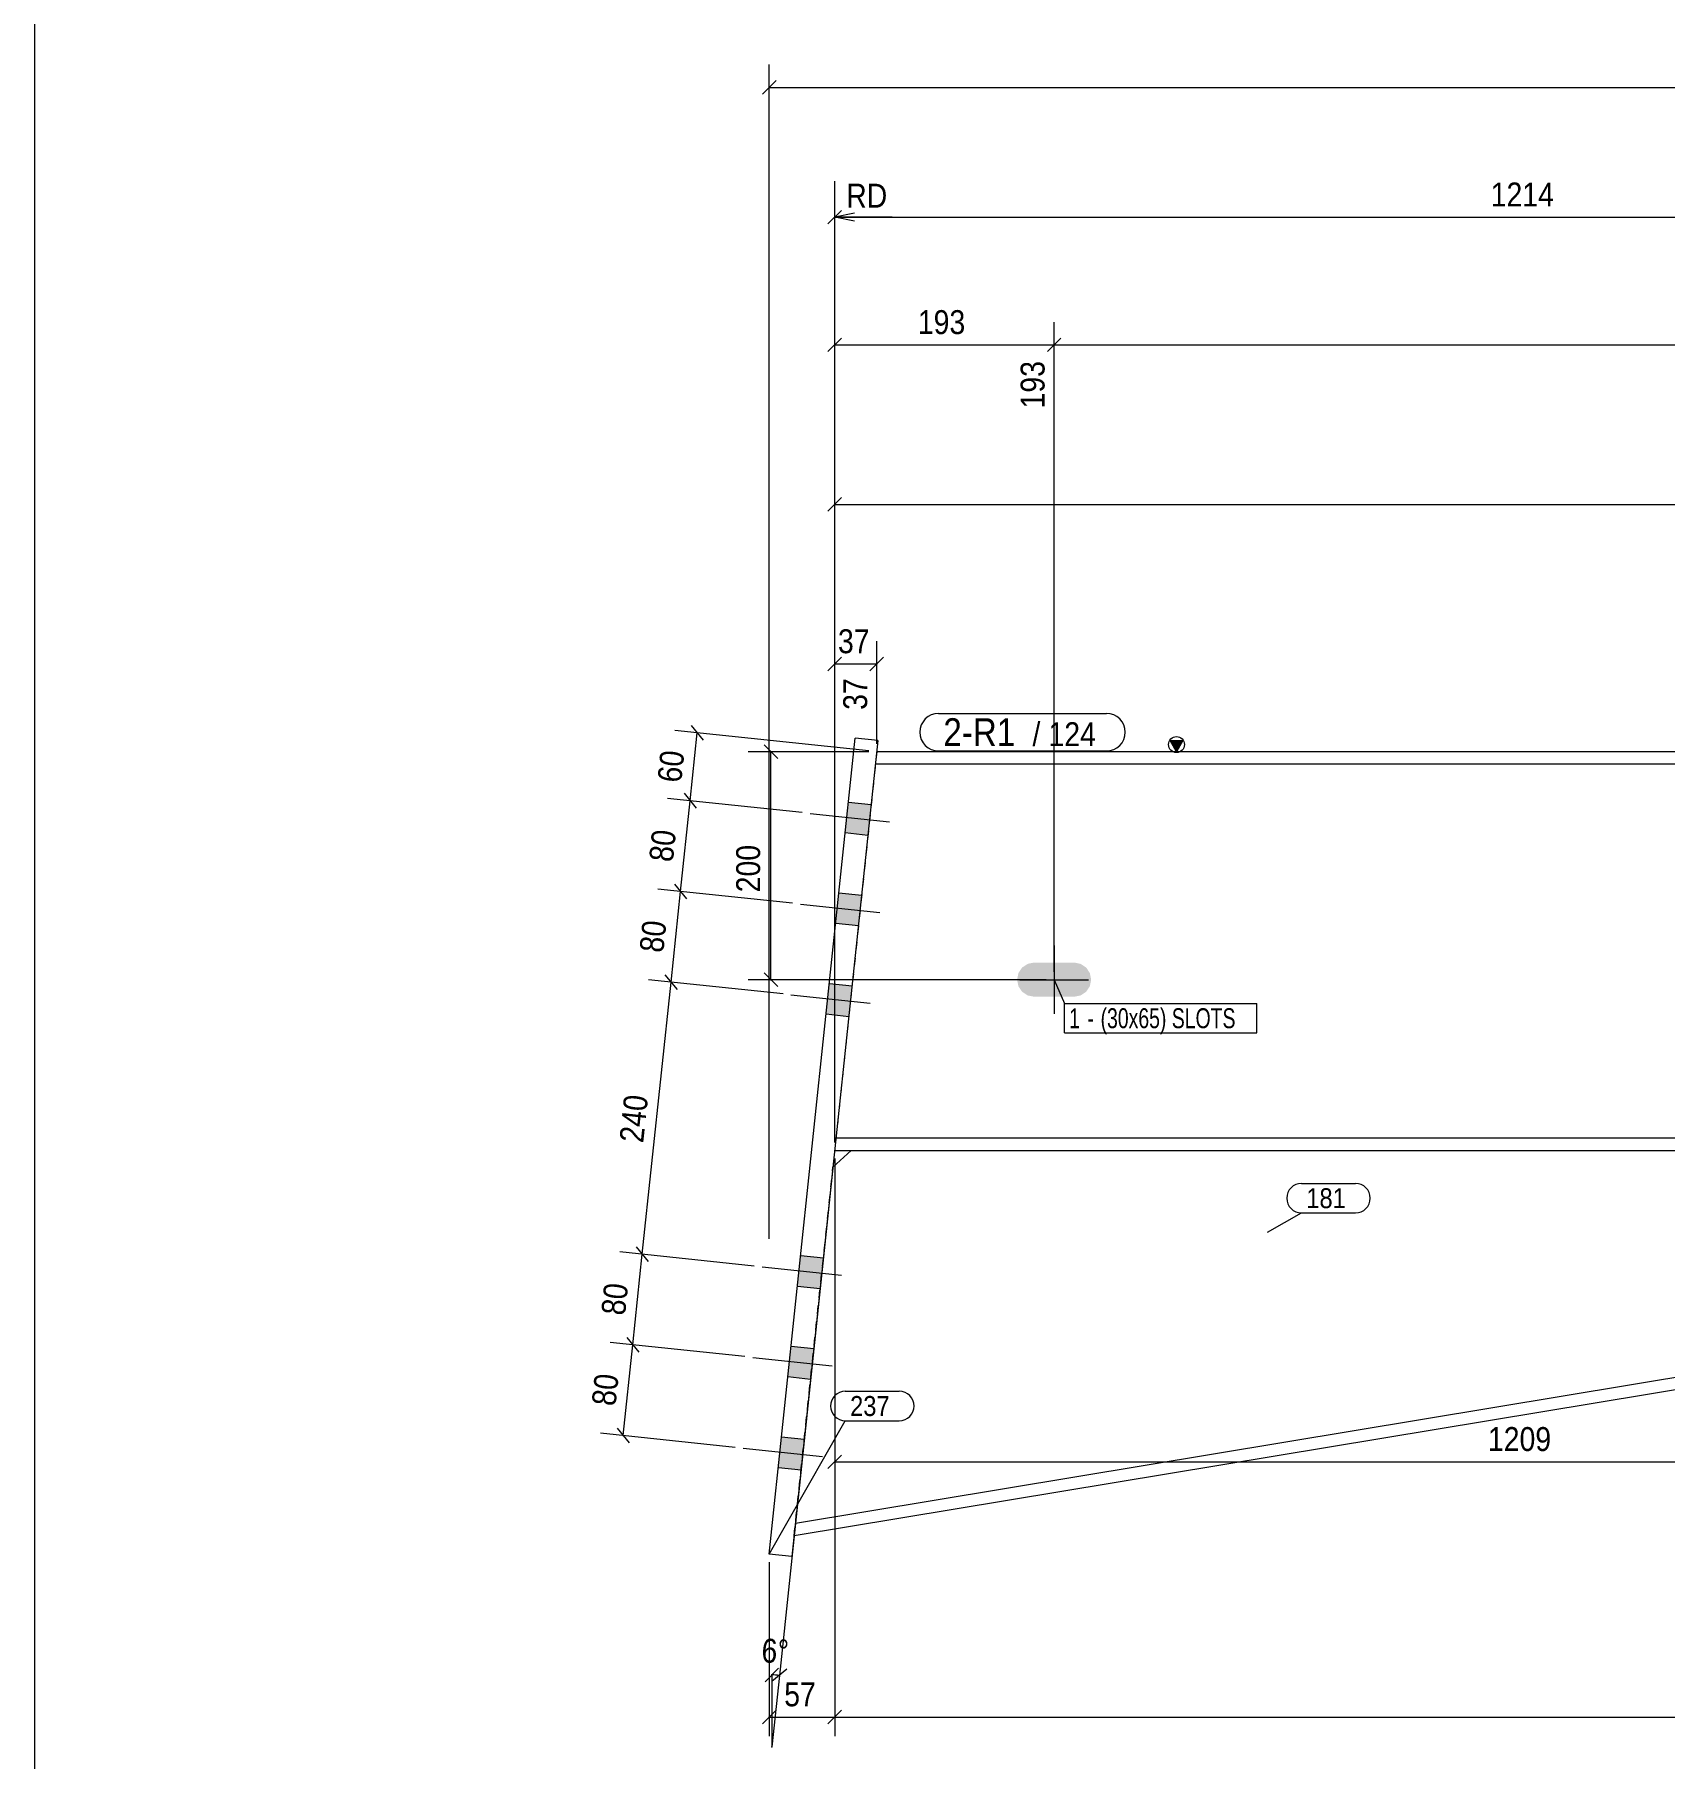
# Model space of a CAD drawing. Header units: millimetres. Extents: x 2 to 825, y 1 to 579.
# Drawn here: x 5 to 209.3, y 201.6 to 417.7 of the extents above; entities that cross this region are included whole.
import ezdxf

# ---------------------------------------------------------------- set-up
doc = ezdxf.new("R2010")
doc.units = ezdxf.units.MM
doc.linetypes.add('XKITLINE00', pattern=[0])
doc.linetypes.add('XKITLINE01', pattern=[4, 1, -1, 1, -1])
for name, color, linetype, lineweight in [('Bolt', 3, 'Continuous', 0), ('BoltMark', 7, 'Continuous', 0), ('Dimensions', 7, 'Continuous', 0), ('DrawingSheet', 5, 'Continuous', 0), ('Part', 2, 'Continuous', 0), ('PartMark', 7, 'Continuous', 0)]:
    doc.layers.add(name, color=color, linetype=linetype, lineweight=lineweight)
doc.styles.add('ARIAL', font='ARIAL.TTF')
doc.styles.add('ARIAL_NARROW', font='ARIALN.TTF')

# ---------------------------------------------------------------- blocks, each defined once
blk = doc.blocks.new('*A4')
at = {"layer": 'Bolt'}
blk.add_hatch(color=3, dxfattribs=at).paths.add_polyline_path([(130.33, 297.09), (129.51, 297.25), (128.81, 297.72), (128.35, 298.41), (128.19, 299.23), (128.35, 300.05), (128.81, 300.75), (129.51, 301.21), (130.33, 301.38), (135.33, 301.38), (136.15, 301.21), (136.85, 300.75), (137.31, 300.05), (137.47, 299.23), (137.31, 298.41), (136.85, 297.72), (136.15, 297.25), (135.33, 297.09)], flags=17)
at = {"layer": 'Bolt', "color": 3, "linetype": 'XKITLINE00', "lineweight": 0}
for p, q in [((132.83, 303.52), (132.83, 294.95)), ((128.54, 299.23), (137.12, 299.23))]:
    blk.add_line(p, q, dxfattribs=at)
blk = doc.blocks.new('*A12')
at = {"layer": 'Bolt'}
for points in [[(109.49, 317.36), (106.65, 317.66), (107.05, 321.5), (109.89, 321.2)], [(109.49, 317.36), (106.65, 317.66), (107.05, 321.5), (109.89, 321.2)], [(108.29, 306), (105.45, 306.3), (105.85, 310.13), (108.7, 309.83)], [(108.29, 306), (105.45, 306.3), (105.85, 310.13), (108.7, 309.83)], [(107.09, 294.63), (104.25, 294.93), (104.65, 298.77), (107.5, 298.47)], [(107.09, 294.63), (104.25, 294.93), (104.65, 298.77), (107.5, 298.47)], [(103.5, 260.53), (100.65, 260.83), (101.06, 264.67), (103.9, 264.37)], [(103.5, 260.53), (100.65, 260.83), (101.06, 264.67), (103.9, 264.37)], [(102.3, 249.17), (99.46, 249.47), (99.86, 253.3), (102.7, 253)], [(102.3, 249.17), (99.46, 249.47), (99.86, 253.3), (102.7, 253)], [(101.1, 237.8), (98.26, 238.1), (98.66, 241.94), (101.5, 241.64)], [(101.1, 237.8), (98.26, 238.1), (98.66, 241.94), (101.5, 241.64)]]:
    blk.add_hatch(color=3, dxfattribs=at).paths.add_polyline_path(points, flags=17)
at = {"layer": 'Bolt', "color": 3, "linetype": 'XKITLINE00', "lineweight": 0}
for p, q in [((102.23, 320.07), (112.18, 319.02)), ((102.23, 320.07), (112.18, 319.02)), ((107.05, 321.5), (109.89, 321.2)), ((107.05, 321.5), (109.89, 321.2)), ((106.65, 317.66), (109.49, 317.36)), ((106.65, 317.66), (109.49, 317.36)), ((105.85, 310.13), (108.7, 309.83)), ((105.85, 310.13), (108.7, 309.83)), ((101.03, 308.7), (110.98, 307.65)), ((101.03, 308.7), (110.98, 307.65)), ((105.45, 306.3), (108.29, 306)), ((105.45, 306.3), (108.29, 306)), ((104.65, 298.77), (107.5, 298.47)), ((104.65, 298.77), (107.5, 298.47)), ((99.84, 297.34), (109.78, 296.29)), ((99.84, 297.34), (109.78, 296.29)), ((104.25, 294.93), (107.09, 294.63)), ((104.25, 294.93), (107.09, 294.63)), ((101.06, 264.67), (103.9, 264.37)), ((101.06, 264.67), (103.9, 264.37)), ((96.24, 263.24), (106.18, 262.19)), ((96.24, 263.24), (106.18, 262.19)), ((100.65, 260.83), (103.5, 260.53)), ((100.65, 260.83), (103.5, 260.53)), ((99.86, 253.3), (102.7, 253)), ((99.86, 253.3), (102.7, 253)), ((95.04, 251.87), (104.99, 250.82)), ((95.04, 251.87), (104.99, 250.82)), ((99.46, 249.47), (102.3, 249.17)), ((99.46, 249.47), (102.3, 249.17)), ((93.84, 240.51), (103.79, 239.46)), ((93.84, 240.51), (103.79, 239.46)), ((98.66, 241.94), (101.5, 241.64)), ((98.66, 241.94), (101.5, 241.64)), ((98.26, 238.1), (101.1, 237.8)), ((98.26, 238.1), (101.1, 237.8))]:
    blk.add_line(p, q, dxfattribs=at)
blk = doc.blocks.new('*A13')
at = {"layer": 'Part'}
blk.add_hatch(color=2, dxfattribs=at).paths.add_polyline_path([(147.37, 329.2), (148.97, 329.2), (148.17, 327.8)], flags=17)
at = {"layer": 'Part', "color": 2, "linetype": 'XKITLINE00', "lineweight": 0}
for p, q in [((148.17, 327.8), (147.37, 329.2)), ((147.37, 329.2), (148.97, 329.2)), ((148.97, 329.2), (148.17, 327.8)), ((613.7, 327.8), (110.59, 327.8)), ((613.7, 326.23), (110.43, 326.23)), ((613.7, 279.38), (105.48, 279.38)), ((105.32, 277.8), (613.7, 277.8))]:
    blk.add_line(p, q, dxfattribs=at)
at = {"layer": 'Part', "color": 7, "linetype": 'XKITLINE01', "lineweight": 0}
blk.add_line((110.59, 327.8), (105.32, 277.8), dxfattribs=at)
at = {"layer": 'Part', "color": 2, "linetype": 'XKITLINE00', "lineweight": 0}
blk.add_circle((148.17, 328.7), 1, dxfattribs=at)
blk = doc.blocks.new('*A25')
at = {"layer": 'Part', "color": 2, "linetype": 'XKITLINE00', "lineweight": 0}
for p, q in [((97.11, 227.23), (107.9, 329.52)), ((110.74, 329.22), (99.95, 226.93)), ((110.74, 329.22), (107.9, 329.52)), ((99.95, 226.93), (97.11, 227.23))]:
    blk.add_line(p, q, dxfattribs=at)
blk = doc.blocks.new('*A26')
at = {"layer": 'Part', "color": 2, "linetype": 'XKITLINE00', "lineweight": 0}
for p, q in [((100.39, 231.12), (381.83, 277.8)), ((105.1, 275.73), (107.4, 277.8)), ((382.09, 276.25), (100.22, 229.5))]:
    blk.add_line(p, q, dxfattribs=at)
at = {"layer": 'Part', "color": 7, "linetype": 'XKITLINE01', "lineweight": 0}
for p, q in [((107.4, 277.8), (381.83, 277.8)), ((100.22, 229.5), (105.1, 275.73))]:
    blk.add_line(p, q, dxfattribs=at)
blk = doc.blocks.new('*A67')
at = {"layer": 'DrawingSheet', "color": 5, "linetype": 'XKITLINE00', "lineweight": 0}
blk.add_line((5, 579), (5, 5), dxfattribs=at)
blk = doc.blocks.new('*A75')
at = {"layer": 'Dimensions', "color": 7, "linetype": 'XKITLINE00', "lineweight": 0}
for p, q in [((105.21, 276.81), (98.38, 212.03)), ((98.28, 212.93), (96.59, 211.23)), ((97.44, 212.08), (97.44, 203.08)), ((98.38, 212.03), (97.44, 203.08)), ((99.31, 212.79), (97.45, 211.28))]:
    blk.add_line(p, q, dxfattribs=at)
blk.add_arc((97.44, 203.08), 9, 83.9789, 90, dxfattribs=at)
at = {"layer": 'Dimensions', "color": 7}
for p in [(97.44, 212.08), (98.38, 212.03), (97.44, 203.08)]:
    blk.add_point(p, dxfattribs=at)
at = {"layer": 'Dimensions', "color": 3, "style": 'ARIAL', "width": 0.85}
blk.add_text('6°', height=3, rotation=-3.008, dxfattribs=at).set_placement((96.08, 213.67))
blk = doc.blocks.new('*A76')
at = {"layer": 'Dimensions', "color": 7, "linetype": 'XKITLINE00', "lineweight": 0}
for p, q in [((97.11, 266.73), (97.11, 413.93)), ((97.96, 411.93), (96.26, 410.23)), ((97.11, 411.08), (616.55, 411.08))]:
    blk.add_line(p, q, dxfattribs=at)
at = {"layer": 'Dimensions', "color": 3}
blk.add_point((97.11, 411.08), dxfattribs=at)
blk = doc.blocks.new('*A77')
at = {"layer": 'Dimensions', "color": 7, "linetype": 'XKITLINE00', "lineweight": 0}
for p, q in [((105.32, 276.8), (105.32, 204.4)), ((97.11, 226.23), (97.11, 204.4)), ((97.96, 207.65), (96.26, 205.96)), ((106.17, 207.65), (104.47, 205.96)), ((97.11, 206.8), (105.32, 206.8))]:
    blk.add_line(p, q, dxfattribs=at)
at = {"layer": 'Dimensions', "color": 3}
for p in [(97.11, 206.8), (105.32, 206.8)]:
    blk.add_point(p, dxfattribs=at)
at = {"layer": 'Dimensions', "color": 3, "style": 'ARIAL', "width": 0.85}
blk.add_text('57', height=3, dxfattribs=at).set_placement((98.99, 208.15))
blk = doc.blocks.new('*A78')
at = {"layer": 'Dimensions', "color": 7, "linetype": 'XKITLINE00', "lineweight": 0}
for p, q in [((86.44, 322.59), (87.95, 320.72)), ((101.24, 320.17), (84.36, 321.95)), ((86, 310.29), (87.19, 321.65)), ((85.24, 311.22), (86.75, 309.35)), ((100.04, 308.81), (83.16, 310.59))]:
    blk.add_line(p, q, dxfattribs=at)
at = {"layer": 'Dimensions', "color": 3}
for p in [(87.19, 321.65), (86, 310.29)]:
    blk.add_point(p, dxfattribs=at)
at = {"layer": 'Dimensions', "color": 3, "style": 'ARIAL', "width": 0.85}
blk.add_text('80', height=3, rotation=83.9784, dxfattribs=at).set_placement((85.02, 313.9))
blk = doc.blocks.new('*A79')
at = {"layer": 'Dimensions', "color": 7, "linetype": 'XKITLINE00', "lineweight": 0}
for p, q in [((87.34, 331.11), (88.85, 329.24)), ((109.6, 327.91), (85.26, 330.48)), ((87.19, 321.65), (88.09, 330.18)), ((86.44, 322.59), (87.95, 320.72)), ((101.24, 320.17), (84.36, 321.95))]:
    blk.add_line(p, q, dxfattribs=at)
at = {"layer": 'Dimensions', "color": 3}
for p in [(88.09, 330.18), (87.19, 321.65)]:
    blk.add_point(p, dxfattribs=at)
at = {"layer": 'Dimensions', "color": 3, "style": 'ARIAL', "width": 0.85}
blk.add_text('60', height=3, rotation=83.9784, dxfattribs=at).set_placement((86.07, 323.84))
blk = doc.blocks.new('*A85')
at = {"layer": 'Dimensions', "color": 7, "linetype": 'XKITLINE00', "lineweight": 0}
for p, q in [((96.47, 328.65), (98.17, 326.96)), ((109.59, 327.8), (94.47, 327.8)), ((97.32, 299.23), (97.32, 327.8)), ((131.83, 299.23), (94.47, 299.23)), ((96.47, 300.08), (98.17, 298.38))]:
    blk.add_line(p, q, dxfattribs=at)
at = {"layer": 'Dimensions', "color": 3}
for p in [(97.32, 327.8), (97.32, 299.23)]:
    blk.add_point(p, dxfattribs=at)
at = {"layer": 'Dimensions', "color": 3, "style": 'ARIAL', "width": 0.85}
blk.add_text('200', height=3, rotation=90.0002, dxfattribs=at).set_placement((95.97, 310.18))
blk = doc.blocks.new('*A86')
at = {"layer": 'Dimensions', "color": 7, "linetype": 'XKITLINE00', "lineweight": 0}
for p, q in [((105.32, 278.8), (105.32, 341.65)), ((110.59, 328.8), (110.59, 341.65)), ((106.17, 339.65), (104.47, 337.96)), ((111.44, 339.65), (109.74, 337.96)), ((105.32, 338.8), (110.59, 338.8))]:
    blk.add_line(p, q, dxfattribs=at)
at = {"layer": 'Dimensions', "color": 3}
for p in [(105.32, 338.8), (110.59, 338.8)]:
    blk.add_point(p, dxfattribs=at)
at = {"layer": 'Dimensions', "color": 3, "style": 'ARIAL', "width": 0.85}
blk.add_text('37', height=3, dxfattribs=at).set_placement((105.73, 340.15))
blk.add_text('37', height=3, rotation=90.0002, dxfattribs=at).set_placement((109.39, 333.05))
blk = doc.blocks.new('*A87')
at = {"layer": 'BoltMark', "color": 7, "linetype": 'XKITLINE00', "lineweight": 0}
for p, q in [((132.83, 299.23), (134.12, 296.25)), ((134.12, 296.25), (158.24, 296.25)), ((134.12, 292.55), (134.12, 296.25)), ((158.24, 292.55), (158.24, 296.25)), ((134.12, 292.55), (158.24, 292.55))]:
    blk.add_line(p, q, dxfattribs=at)
at = {"layer": 'BoltMark', "color": 3, "style": 'ARIAL_NARROW', "width": 0.85}
for s, p in [('1', (134.72, 293.15)), ('-', (136.99, 293.15)), ('(30x65) SLOTS', (138.65, 293.15))]:
    blk.add_text(s, height=2.5, dxfattribs=at).set_placement(p)
blk = doc.blocks.new('*A91')
at = {"layer": 'PartMark', "color": 7, "linetype": 'XKITLINE00', "lineweight": 0}
for p, q in [((106.65, 247.64), (113.42, 247.64)), ((97.11, 227.23), (106.65, 243.94)), ((106.65, 243.94), (113.42, 243.94))]:
    blk.add_line(p, q, dxfattribs=at)
for centre, start, end in [((106.65, 245.79), 90, 270), ((113.42, 245.79), 270, 90)]:
    blk.add_arc(centre, 1.85, start, end, dxfattribs=at)
at = {"layer": 'PartMark', "color": 3, "style": 'ARIAL', "width": 0.85}
blk.add_text('237', height=2.5, dxfattribs=at).set_placement((107.25, 244.54))
blk = doc.blocks.new('*A92')
at = {"layer": 'PartMark', "color": 7, "linetype": 'XKITLINE00', "lineweight": 0}
for p, q in [((163.84, 273.69), (170.6, 273.69)), ((159.59, 267.6), (163.84, 269.99)), ((163.84, 269.99), (170.6, 269.99))]:
    blk.add_line(p, q, dxfattribs=at)
for centre, start, end in [((163.84, 271.84), 90, 270), ((170.6, 271.84), 270, 90)]:
    blk.add_arc(centre, 1.85, start, end, dxfattribs=at)
at = {"layer": 'PartMark', "color": 3, "style": 'ARIAL', "width": 0.85}
blk.add_text('181', height=2.5, dxfattribs=at).set_placement((164.44, 270.59))
blk = doc.blocks.new('*A93')
at = {"layer": 'PartMark', "color": 7, "linetype": 'XKITLINE00', "lineweight": 0}
for p, q in [((118.34, 332.6), (139.39, 332.6)), ((118.34, 327.9), (139.39, 327.9))]:
    blk.add_line(p, q, dxfattribs=at)
for centre, start, end in [((118.34, 330.25), 90, 270), ((139.39, 330.25), 270, 90)]:
    blk.add_arc(centre, 2.35, start, end, dxfattribs=at)
at = {"layer": 'PartMark', "color": 1, "style": 'ARIAL', "width": 0.85}
blk.add_text('2-R1', height=3.5, dxfattribs=at).set_placement((118.94, 328.5))
at = {"layer": 'PartMark', "color": 3, "style": 'ARIAL', "width": 0.85}
for s, p in [('/', (130.11, 328.5)), ('124', (132.12, 328.5))]:
    blk.add_text(s, height=3, dxfattribs=at).set_placement(p)
blk = doc.blocks.new('*A103')
at = {"layer": 'Dimensions', "color": 7, "linetype": 'XKITLINE00', "lineweight": 0}
for p, q in [((94.05, 251.98), (77.17, 253.76)), ((78.8, 242.09), (80, 253.46)), ((79.25, 254.39), (80.76, 252.53)), ((92.85, 240.61), (75.97, 242.39)), ((78.05, 243.03), (79.56, 241.16))]:
    blk.add_line(p, q, dxfattribs=at)
at = {"layer": 'Dimensions', "color": 3}
for p in [(80, 253.46), (78.8, 242.09)]:
    blk.add_point(p, dxfattribs=at)
at = {"layer": 'Dimensions', "color": 3, "style": 'ARIAL', "width": 0.85}
blk.add_text('80', height=3, rotation=83.9784, dxfattribs=at).set_placement((77.83, 245.71))
blk = doc.blocks.new('*A104')
at = {"layer": 'Dimensions', "color": 7, "linetype": 'XKITLINE00', "lineweight": 0}
for p, q in [((95.24, 263.34), (78.37, 265.12)), ((80, 253.46), (81.2, 264.82)), ((80.45, 265.76), (81.95, 263.89)), ((94.05, 251.98), (77.17, 253.76)), ((79.25, 254.39), (80.76, 252.53))]:
    blk.add_line(p, q, dxfattribs=at)
at = {"layer": 'Dimensions', "color": 3}
for p in [(81.2, 264.82), (80, 253.46)]:
    blk.add_point(p, dxfattribs=at)
at = {"layer": 'Dimensions', "color": 3, "style": 'ARIAL', "width": 0.85}
blk.add_text('80', height=3, rotation=83.9784, dxfattribs=at).set_placement((79.02, 257.07))
blk = doc.blocks.new('*A105')
at = {"layer": 'Dimensions', "color": 7, "linetype": 'XKITLINE00', "lineweight": 0}
for p, q in [((81.2, 264.82), (84.8, 298.92)), ((98.84, 297.44), (81.96, 299.22)), ((84.04, 299.85), (85.55, 297.99)), ((95.24, 263.34), (78.37, 265.12)), ((80.45, 265.76), (81.95, 263.89))]:
    blk.add_line(p, q, dxfattribs=at)
at = {"layer": 'Dimensions', "color": 3}
for p in [(84.8, 298.92), (81.2, 264.82)]:
    blk.add_point(p, dxfattribs=at)
at = {"layer": 'Dimensions', "color": 3, "style": 'ARIAL', "width": 0.85}
blk.add_text('240', height=3, rotation=83.9784, dxfattribs=at).set_placement((81.31, 278.7))
blk = doc.blocks.new('*A106')
at = {"layer": 'Dimensions', "color": 7, "linetype": 'XKITLINE00', "lineweight": 0}
for p, q in [((85.24, 311.22), (86.75, 309.35)), ((100.04, 308.81), (83.16, 310.59)), ((84.8, 298.92), (86, 310.29)), ((98.84, 297.44), (81.96, 299.22)), ((84.04, 299.85), (85.55, 297.99))]:
    blk.add_line(p, q, dxfattribs=at)
at = {"layer": 'Dimensions', "color": 3}
for p in [(86, 310.29), (84.8, 298.92)]:
    blk.add_point(p, dxfattribs=at)
at = {"layer": 'Dimensions', "color": 3, "style": 'ARIAL', "width": 0.85}
blk.add_text('80', height=3, rotation=83.9784, dxfattribs=at).set_placement((83.82, 302.53))
blk = doc.blocks.new('*A107')
at = {"layer": 'Dimensions', "color": 7, "linetype": 'XKITLINE00', "lineweight": 0}
for p, q in [((105.32, 276.8), (105.32, 204.4)), ((106.17, 207.65), (104.47, 205.96)), ((105.32, 206.8), (613.7, 206.8))]:
    blk.add_line(p, q, dxfattribs=at)
at = {"layer": 'Dimensions', "color": 3}
blk.add_point((105.32, 206.8), dxfattribs=at)
blk = doc.blocks.new('*A109')
at = {"layer": 'Dimensions', "color": 7, "linetype": 'XKITLINE00', "lineweight": 0}
for p, q in [((105.32, 278.8), (105.32, 381.65)), ((132.83, 300.23), (132.83, 381.65)), ((106.17, 379.65), (104.47, 377.96)), ((105.32, 378.8), (132.83, 378.8)), ((133.68, 379.65), (131.98, 377.96))]:
    blk.add_line(p, q, dxfattribs=at)
at = {"layer": 'Dimensions', "color": 3}
for p in [(105.32, 378.8), (132.83, 378.8)]:
    blk.add_point(p, dxfattribs=at)
at = {"layer": 'Dimensions', "color": 3, "style": 'ARIAL', "width": 0.85}
blk.add_text('193', height=3, dxfattribs=at).set_placement((115.74, 380.15))
blk.add_text('193', height=3, rotation=90.0002, dxfattribs=at).set_placement((131.63, 370.83))
blk = doc.blocks.new('*A110')
at = {"layer": 'Dimensions', "color": 7, "linetype": 'XKITLINE00', "lineweight": 0}
for p, q in [((132.83, 300.23), (132.83, 381.65)), ((133.68, 379.65), (131.98, 377.96)), ((132.83, 378.8), (613.7, 378.8))]:
    blk.add_line(p, q, dxfattribs=at)
at = {"layer": 'Dimensions', "color": 3}
blk.add_point((132.83, 378.8), dxfattribs=at)
blk = doc.blocks.new('*A111')
at = {"layer": 'Dimensions', "color": 7, "linetype": 'XKITLINE00', "lineweight": 0}
for p, q in [((105.32, 278.8), (105.32, 361.65)), ((106.17, 359.65), (104.47, 357.96)), ((105.32, 358.8), (592.27, 358.8))]:
    blk.add_line(p, q, dxfattribs=at)
at = {"layer": 'Dimensions', "color": 3}
blk.add_point((105.32, 358.8), dxfattribs=at)
blk = doc.blocks.new('*A113')
at = {"layer": 'Dimensions', "color": 7, "linetype": 'XKITLINE00', "lineweight": 0}
for p, q in [((105.32, 276.8), (105.32, 236.4)), ((278, 260.3), (278, 236.4)), ((106.17, 239.65), (104.47, 237.96)), ((105.32, 238.8), (278, 238.8)), ((278.85, 239.65), (277.15, 237.96))]:
    blk.add_line(p, q, dxfattribs=at)
at = {"layer": 'Dimensions', "color": 3}
for p in [(105.32, 238.8), (278, 238.8)]:
    blk.add_point(p, dxfattribs=at)
at = {"layer": 'Dimensions', "color": 3, "style": 'ARIAL', "width": 0.85}
blk.add_text('1209', height=3, rotation=90.0002, dxfattribs=at).set_placement((276.8, 240.1))
blk.add_text('1209', height=3, dxfattribs=at).set_placement((187.21, 240.15))
blk = doc.blocks.new('*A116')
at = {"layer": 'Dimensions', "color": 7, "linetype": 'XKITLINE00', "lineweight": 0}
for p, q in [((105.32, 278.8), (105.32, 399.3)), ((105.32, 278.8), (105.32, 397.65)), ((278.71, 354.52), (278.71, 397.65)), ((106.17, 395.65), (104.47, 393.96)), ((279.56, 395.65), (277.86, 393.96)), ((107.82, 395.3), (105.32, 394.8)), ((105.32, 394.8), (278.71, 394.8)), ((107.82, 394.3), (105.32, 394.8)), ((112.54, 394.8), (105.32, 394.8))]:
    blk.add_line(p, q, dxfattribs=at)
at = {"layer": 'Dimensions', "color": 3}
for p in [(105.32, 394.8), (278.71, 394.8)]:
    blk.add_point(p, dxfattribs=at)
at = {"layer": 'Dimensions', "color": 7}
blk.add_point((105.32, 394.8), dxfattribs=at)
at = {"layer": 'Dimensions', "color": 3, "style": 'ARIAL', "width": 0.85}
for s, p in [('RD', (106.76, 396)), ('1214', (187.56, 396.15))]:
    blk.add_text(s, height=3, dxfattribs=at).set_placement(p)
blk.add_text('1214', height=3, rotation=90.0002, dxfattribs=at).set_placement((277.51, 384.6))

msp = doc.modelspace()

# ---------------------------------------------------------------- block references
at = {"lineweight": 0}
for name in ['*A67', '*A76', '*A116', '*A109', '*A110', '*A111', '*A86', '*A79', '*A93', '*A85', '*A25', '*A78', '*A12', '*A106', '*A4', '*A105', '*A87', '*A77', '*A75', '*A26', '*A107', '*A113', '*A92', '*A104', '*A103', '*A91']:
    msp.add_blockref(name, (0, 0), dxfattribs=at)
at = {"layer": 'Part', "lineweight": 0}
msp.add_blockref('*A13', (0, 0), dxfattribs=at)

doc.saveas('drawing.dxf')
